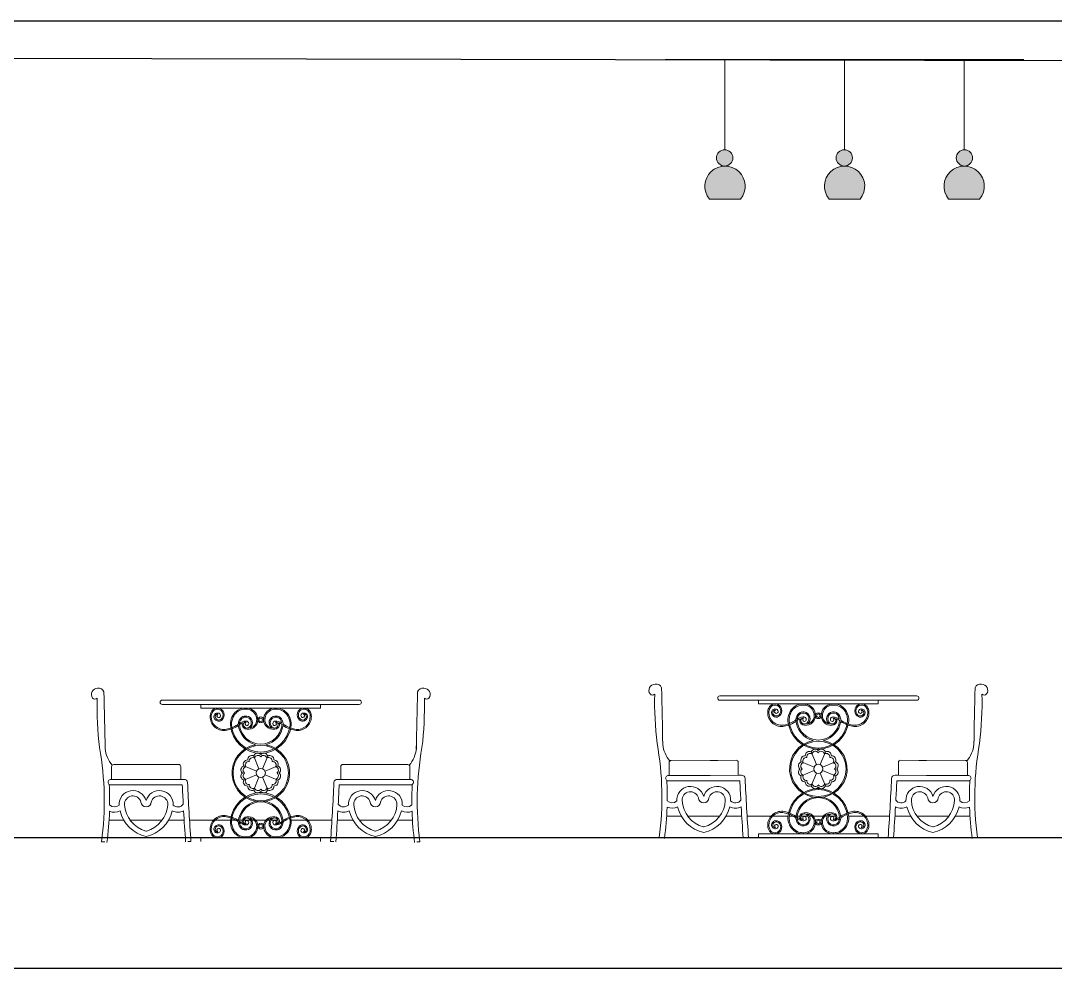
# Model space of a CAD drawing. Header units: millimetres. Extents: x -315744025 to 315695903, y -17416609 to 215511297.
# Drawn here: x 94524 to 99270, y 132949 to 137299 of the extents above; entities that cross this region are included whole.
import ezdxf

# ---------------------------------------------------------------- set-up
doc = ezdxf.new("R2010")
doc.units = ezdxf.units.MM
doc.layers.add('finiture', color=7, linetype='Continuous', lineweight=20)

msp = doc.modelspace()

# ---------------------------------------------------------------- hatches: boundary and pattern name
at = {"layer": 'finiture', "linetype": 'ByBlock'}
h = msp.add_hatch(color=41, dxfattribs=at)
h.dxf.hatch_style = 1
h.set_gradient(color1=(241, 214, 126), color2=(242, 217, 136), rotation=90, one_color=1, tint=0.74, name='INVCURVED')
h.paths.add_polyline_path([(97716, 136669.4, -1), (97791, 136669.4, -0.402801), (97755, 136632, -0.635581), (97826.1, 136480.3), (97683.9, 136480.3, -0.627689), (97752.9, 136631.9, -0.409373)])
at = {"layer": 'finiture'}
h = msp.add_hatch(color=8, dxfattribs=at)
h.dxf.hatch_style = 1
h.set_gradient(color1=(126, 114, 99), color2=(86, 77, 67), rotation=135, one_color=1, tint=0.3, name='HEMISPHERICAL')
h.paths.add_polyline_path([(97755, 136632, 0.402801), (97791, 136669.4, 1), (97716, 136669.4, 0.409373), (97752.9, 136631.9, -0.005642)])
at = {"layer": 'finiture', "linetype": 'ByBlock'}
h = msp.add_hatch(color=201, dxfattribs=at)
h.dxf.hatch_style = 1
h.set_gradient(color1=(214, 126, 241), color2=(217, 136, 242), rotation=90, one_color=1, tint=0.74, name='INVCURVED')
h.paths.add_polyline_path([(98264.6, 136669.4, -1), (98339.6, 136669.4, -0.402801), (98303.5, 136632, -0.635581), (98374.6, 136480.3), (98232.4, 136480.3, -0.627689), (98301.5, 136631.9, -0.409373)])
at = {"layer": 'finiture'}
h = msp.add_hatch(color=8, dxfattribs=at)
h.dxf.hatch_style = 1
h.set_gradient(color1=(126, 114, 99), color2=(86, 77, 67), rotation=135, one_color=1, tint=0.3, name='HEMISPHERICAL')
h.paths.add_polyline_path([(98303.5, 136632, 0.402801), (98339.6, 136669.4, 1), (98264.6, 136669.4, 0.409373), (98301.5, 136631.9, -0.005642)])
h = msp.add_hatch(color=8, dxfattribs=at)
h.dxf.hatch_style = 1
h.set_gradient(color1=(126, 114, 99), color2=(86, 77, 67), rotation=135, one_color=1, tint=0.3, name='HEMISPHERICAL')
h.paths.add_polyline_path([(98852.1, 136632, -0.005642), (98854.2, 136631.9, 0.409373), (98891, 136669.4, 1), (98816, 136669.4, 0.402801)])
at = {"layer": 'finiture', "linetype": 'ByBlock'}
h = msp.add_hatch(color=242, dxfattribs=at)
h.dxf.hatch_style = 1
h.set_gradient(color1=(219, 36, 66), color2=(236, 141, 157), rotation=90, one_color=1, tint=0.74, name='INVCURVED')
h.paths.add_polyline_path([(98923.2, 136480.3, 0.635581), (98852.1, 136632, -0.01392), (98850, 136631.9, 0.627689), (98781, 136480.3)])

# ---------------------------------------------------------------- linework, layer by layer
for p, q in [((84123.9, 137299.2), (186123.9, 137299.2)), ((84353.9, 137148.7), (103973.9, 137107.1)), ((84353.9, 133549.2), (103973.9, 133549.2)), ((84353.9, 133549.2), (103973.9, 133549.2)), ((78299.7, 132949.2), (193508.9, 132949.2))]:
    msp.add_line(p, q)
at = {"layer": 'finiture'}
for p, q in [((97480.7, 137120.3), (99126.3, 137120.3)), ((98029.3, 137120.3), (97480.7, 137120.3)), ((97755, 137120.3), (97755, 136706.9)), ((98303.5, 137120.3), (98303.5, 136706.9)), ((98852.1, 137120.3), (98852.1, 136706.9)), ((97683.9, 136480.3), (97826.1, 136480.3)), ((98232.4, 136480.3), (98374.6, 136480.3)), ((98923.2, 136480.3), (98781, 136480.3)), ((97908.5, 134162.9), (97908.5, 134179.7)), ((97908.5, 134179.7), (98457.8, 134179.7)), ((98457.8, 134162.9), (98457.8, 134179.7)), ((95350.7, 134144), (95350.7, 134160.8)), ((95350.7, 134160.8), (95899.9, 134160.8)), ((95350.7, 134144), (95899.9, 134144)), ((95899.9, 134144), (95899.9, 134160.8)), ((97908.5, 134162.9), (98457.8, 134162.9)), ((98150.8, 133942.7), (98175.1, 133884.2)), ((98215.5, 133942.7), (98191.2, 133884.2)), ((95593, 133923.8), (95617.2, 133865.3)), ((95657.6, 133923.8), (95633.4, 133865.3)), ((97498.9, 133834.5), (97498.9, 133893.6)), ((97508.7, 133903.4), (97806, 133904)), ((97686.9, 133903.7), (97721.7, 133903.9)), ((97815.9, 133835.1), (97815.9, 133894.2)), ((98105.2, 133897), (98163.7, 133872.7)), ((98261.2, 133897), (98202.7, 133872.7)), ((98550.4, 133835.1), (98550.5, 133894.2)), ((98857.6, 133903.4), (98560.3, 133904)), ((98679.4, 133903.7), (98644.6, 133903.9)), ((98867.4, 133834.5), (98867.5, 133893.6)), ((94941.1, 133815.6), (94941, 133874.7)), ((94950.8, 133884.5), (95248.1, 133885.1)), ((95129, 133884.8), (95163.9, 133885)), ((95258.1, 133816.2), (95258, 133875.3)), ((95547.3, 133878.1), (95605.8, 133853.8)), ((95703.3, 133878.1), (95644.8, 133853.8)), ((95992.5, 133816.2), (95992.6, 133875.3)), ((96299.8, 133884.5), (96002.4, 133885.1)), ((96121.6, 133884.8), (96086.7, 133885)), ((96309.5, 133815.6), (96309.6, 133874.7)), ((98105.2, 133832.4), (98163.7, 133856.6)), ((98175.1, 133845.2), (98150.8, 133786.7)), ((98215.5, 133786.7), (98191.2, 133845.2)), ((98261.2, 133832.4), (98202.7, 133856.6)), ((95129.1, 133815.9), (94936.3, 133815.6)), ((95129.1, 133815.9), (95262.8, 133816.2)), ((95262.8, 133816.2), (95273.1, 133816.6)), ((95547.3, 133813.5), (95605.8, 133837.7)), ((95617.2, 133826.3), (95593, 133767.8)), ((95657.6, 133767.8), (95633.4, 133826.3)), ((95703.3, 133813.5), (95644.8, 133837.7)), ((95987.8, 133816.2), (95977.5, 133816.6)), ((96121.5, 133815.9), (95987.8, 133816.2)), ((96121.5, 133815.9), (96314.3, 133815.6)), ((97687, 133810.2), (97488.1, 133809.9)), ((97687, 133834.8), (97494.2, 133834.5)), ((97687, 133834.8), (97820.7, 133835.1)), ((97687, 133810.2), (97823.2, 133810.5)), ((97820.7, 133835.1), (97831, 133835.5)), ((98545.6, 133835.1), (98535.3, 133835.5)), ((98679.3, 133810.2), (98543.1, 133810.5)), ((98679.3, 133834.8), (98545.6, 133835.1)), ((98679.3, 133834.8), (98872.1, 133834.5)), ((98679.3, 133810.2), (98878.2, 133809.9)), ((95129.2, 133791.3), (94930.2, 133791)), ((95129.2, 133791.3), (95265.4, 133791.6)), ((96121.4, 133791.3), (95985.2, 133791.6)), ((96121.4, 133791.3), (96320.4, 133791)), ((94929.4, 133629.2), (94996.6, 133629.2)), ((95025.9, 133629.2), (95173, 133629.2)), ((95202.4, 133629.2), (95274, 133629.2)), ((95298.7, 133629.2), (95408.9, 133629.2)), ((95416.1, 133629.2), (95486, 133629.2)), ((95491.3, 133629.2), (95523, 133629.2)), ((95528.3, 133629.2), (95540.8, 133629.2)), ((95546.4, 133629.2), (95577.9, 133629.2)), ((95583.9, 133629.2), (95595.1, 133629.2)), ((95602.2, 133629.2), (95648.4, 133629.2)), ((95648.4, 133629.2), (95602.2, 133629.2)), ((95666.7, 133629.2), (95655.5, 133629.2)), ((95704.2, 133629.2), (95672.6, 133629.2)), ((95834.5, 133629.2), (95764.5, 133629.2)), ((95951.9, 133629.2), (95841.7, 133629.2)), ((96048.2, 133629.2), (95976.6, 133629.2)), ((96224.7, 133629.2), (96077.6, 133629.2)), ((96321.2, 133629.2), (96254, 133629.2)), ((97487.3, 133648.1), (97554.5, 133648.1)), ((97583.8, 133648.1), (97730.9, 133648.1)), ((97760.2, 133648.1), (97831.9, 133648.1)), ((97856.5, 133648.1), (97966.8, 133648.1)), ((97974, 133648.1), (98043.9, 133648.1)), ((98049.2, 133648.1), (98080.9, 133648.1)), ((98086.2, 133648.1), (98098.6, 133648.1)), ((98104.2, 133648.1), (98135.8, 133648.1)), ((98141.8, 133648.1), (98153, 133648.1)), ((98160.1, 133648.1), (98206.2, 133648.1)), ((98206.2, 133648.1), (98160.1, 133648.1)), ((98224.5, 133648.1), (98213.3, 133648.1)), ((98262.1, 133648.1), (98230.5, 133648.1)), ((98392.3, 133648.1), (98322.4, 133648.1)), ((98509.8, 133648.1), (98399.5, 133648.1)), ((98606.1, 133648.1), (98534.4, 133648.1)), ((98782.5, 133648.1), (98635.4, 133648.1)), ((98879, 133648.1), (98811.8, 133648.1)), ((97908.5, 133566.4), (97908.5, 133549.6)), ((97908.5, 133566.4), (98457.8, 133566.4)), ((98457.8, 133566.4), (98457.8, 133549.6)), ((94894.9, 133530.1), (94909.6, 133530.1)), ((95305.2, 133530.8), (95290.4, 133530.8)), ((95350.7, 133547.5), (95350.7, 133530.7)), ((95350.7, 133547.5), (95899.9, 133547.5)), ((95899.9, 133547.5), (95899.9, 133530.7)), ((95945.4, 133530.8), (95960.2, 133530.8)), ((96355.7, 133530.1), (96341, 133530.1)), ((97452.7, 133549), (97467.5, 133549)), ((97863, 133549.7), (97848.3, 133549.7)), ((98503.3, 133549.7), (98518.1, 133549.7)), ((98913.6, 133549), (98898.8, 133549))]:
    msp.add_line(p, q, dxfattribs=at)
at = {"layer": 'finiture', "linetype": 'Continuous'}
for p, q in [((95173.5, 134180.5), (96077.1, 134180.5)), ((97731.3, 134199.4), (98635, 134199.4)), ((97908.5, 134179.7), (97731.3, 134179.7)), ((98457.8, 134179.7), (98635, 134179.7)), ((95350.7, 134160.8), (95173.5, 134160.8)), ((95899.9, 134160.8), (96077.1, 134160.8))]:
    msp.add_line(p, q, dxfattribs=at)
at = {"layer": 'finiture'}
for centre, radius in [((97753.5, 136669.4), 37.5), ((98302.1, 136669.4), 37.5), ((98853.5, 136669.4), 37.5), ((95625.3, 134089.7), 13.3), ((95625.3, 134089.7), 8.07), ((98183.2, 134108.6), 13.3), ((98183.2, 134108.6), 8.07), ((98183.2, 133864.7), 126.9), ((95625.3, 133845.8), 126.9), ((95625.3, 133845.8), 21.1), ((98183.2, 133864.7), 21.1), ((95625.3, 133601.8), 13.3), ((95625.3, 133601.8), 8.07), ((98183.2, 133620.7), 13.3), ((98183.2, 133620.7), 8.07)]:
    msp.add_circle(centre, radius, dxfattribs=at)
for centre, radius, start, end in [((97755, 136539.5), 92.5, 320.243, 219.757), ((98303.5, 136539.5), 92.5, 320.243, 219.757), ((98852.1, 136539.5), 92.5, 320.243, 219.757), ((94876.9, 134206.2), 28.6, 90, 215.6526), ((94882.5, 134211.1), 24.3, 16.9293, 103.3523), ((96368.1, 134211.1), 24.3, 76.6477, 163.0707), ((96373.7, 134206.2), 28.6, 324.3474, 90), ((97434.7, 134225.1), 28.6, 90, 215.6526), ((97440.3, 134230), 24.3, 16.9293, 103.3523), ((78681.8, 133678.5), 18790.1, 0.90211, 1.705), ((117684.5, 133678.5), 18790.1, 178.295, 179.09789), ((98926, 134230), 24.3, 76.6477, 163.0707), ((98931.6, 134225.1), 28.6, 324.3474, 90), ((94864.3, 134198.4), 13.8, 219.7869, 317.8232), ((96500.2, 134155.2), 1626, 178.805, 186.7973), ((76123.9, 133659.6), 18790.1, 0.90211, 1.705), ((115126.7, 133659.6), 18790.1, 178.295, 179.09789), ((94750.4, 134155.2), 1626, 353.2027, 1.195), ((96386.3, 134198.4), 13.8, 222.1768, 320.2131), ((97422.1, 134217.3), 13.8, 219.7869, 317.8232), ((99058.1, 134174.1), 1626, 178.805, 186.7973), ((97308.2, 134174.1), 1626, 353.2027, 1.195), ((98944.2, 134217.3), 13.8, 222.1768, 320.2131), ((95426.5, 134112.8), 31.4, 101.1513, 157.4043), ((95426.5, 134112.8), 26.1, 103.4223, 157.4043), ((95426.8, 134104.2), 39.8, 83.1603, 100.57), ((95426.8, 134104.2), 34.6, 83.1603, 100.57), ((95426.5, 134112.8), 31.4, 310.066, 81.9368), ((95426.5, 134112.8), 26.1, 310.066, 80.308), ((95555.8, 134076.2), 68, 101.1513, 157.4043), ((95555.7, 134076.2), 62.7, 101.706, 157.4231), ((95556.1, 134067.6), 76.5, 83.1603, 100.57), ((95556.1, 134067.6), 71.2, 83.1603, 100.57), ((95558.3, 134090.6), 48.1, 9.4446, 82.5044), ((95558.3, 134090.6), 53.4, 9.4446, 82.5044), ((95692.3, 134090.6), 53.4, 97.4956, 170.5554), ((95692.3, 134090.6), 48.1, 97.4956, 170.5554), ((95694.5, 134067.6), 76.5, 79.43, 96.8397), ((95694.5, 134067.6), 71.2, 79.43, 96.8397), ((95694.9, 134076.2), 62.7, 22.5769, 78.294), ((95694.8, 134076.2), 68, 22.5957, 78.8487), ((95824, 134112.8), 31.4, 98.0632, 229.934), ((95824, 134112.8), 26.1, 99.692, 229.934), ((95823.8, 134104.2), 39.8, 79.43, 96.8397), ((95823.8, 134104.2), 34.6, 79.43, 96.8397), ((95824, 134112.8), 31.4, 22.5957, 78.8487), ((95824, 134112.8), 26.1, 22.5957, 76.5777), ((97994.8, 134124.1), 43.9, 153.5386, 180), ((97984.4, 134131.7), 31.4, 101.1513, 157.4043), ((97994.8, 134124.1), 38.7, 153.5386, 180.2302), ((97984.4, 134131.7), 26.1, 103.4223, 157.4043), ((97984.4, 134123.7), 16, 79.5327, 188.2806), ((97984.4, 134123.7), 10.8, 79.5327, 188.2806), ((97984.7, 134123.1), 39.8, 83.1603, 100.57), ((97984.7, 134123.1), 34.6, 83.1603, 100.57), ((97990.1, 134127.3), 7.89, 117.9053, 266.3196), ((97987.2, 134127.8), 11.6, 7.4355, 89.6017), ((97984.4, 134131.7), 31.4, 310.066, 81.9368), ((97984.4, 134131.7), 26.1, 310.066, 80.308), ((97990.1, 134128.1), 8.74, 266.3196, 7.4355), ((98113.7, 134095), 68, 101.1513, 157.4043), ((98113.6, 134095.1), 62.7, 101.706, 157.4231), ((98113.9, 134086.5), 76.5, 83.1603, 100.57), ((98113.9, 134086.5), 71.2, 83.1603, 100.57), ((98116.1, 134109.5), 48.1, 9.4446, 82.5044), ((98116.1, 134109.5), 53.4, 9.4446, 82.5044), ((98250.2, 134109.5), 53.4, 97.4956, 170.5554), ((98250.2, 134109.5), 48.1, 97.4956, 170.5554), ((98252.4, 134086.5), 76.5, 79.43, 96.8397), ((98252.4, 134086.5), 71.2, 79.43, 96.8397), ((98252.7, 134095.1), 62.7, 22.5769, 78.294), ((98252.7, 134095), 68, 22.5957, 78.8487), ((98381.9, 134131.7), 31.4, 98.0632, 229.934), ((98381.9, 134131.7), 26.1, 99.692, 229.934), ((98379.1, 134127.8), 11.6, 90.3983, 172.5645), ((98376.2, 134128.1), 8.74, 172.5645, 273.6804), ((98376.3, 134127.3), 7.89, 273.6804, 62.0947), ((98381.6, 134123.1), 39.8, 79.43, 96.8397), ((98381.6, 134123.1), 34.6, 79.43, 96.8397), ((98381.9, 134123.7), 16, 351.7194, 100.4673), ((98381.9, 134123.7), 10.8, 351.7194, 100.4673), ((98381.9, 134131.7), 31.4, 22.5957, 78.8487), ((98381.9, 134131.7), 26.1, 22.5957, 76.5777), ((98371.5, 134124.1), 38.7, 359.7698, 26.4614), ((98371.5, 134124.1), 43.9, 0, 26.4614), ((95436.9, 134105.3), 43.9, 153.5386, 180), ((95457.3, 134104.7), 64.3, 179.4721, 274.7367), ((95436.9, 134105.3), 38.7, 153.5386, 180.2302), ((95457.3, 134104.7), 59.1, 179.4721, 274.7367), ((95426.5, 134104.8), 16, 79.5327, 188.2806), ((95432.5, 134105.7), 22.1, 188.2806, 310.066), ((95426.5, 134104.8), 10.8, 79.5327, 188.2806), ((95432.5, 134105.7), 16.8, 188.2806, 310.066), ((95432.2, 134108.4), 7.89, 117.9053, 266.3196), ((95429.4, 134108.9), 11.6, 7.4355, 89.6017), ((95432.2, 134109.2), 8.74, 266.3196, 7.4355), ((95564.9, 134069.1), 79.2, 153.426, 183.2603), ((95565, 134069.1), 74.1, 153.4239, 183.076), ((95566.2, 134068.6), 43.9, 153.5386, 180), ((95555.8, 134076.2), 31.4, 101.1513, 157.4043), ((95566.2, 134068.6), 38.7, 153.5386, 180.2302), ((95561.9, 134020.7), 63.7, 95.4968, 122.21), ((95555.8, 134076.2), 26.1, 103.4223, 157.4043), ((95556.1, 134067.6), 39.8, 83.1603, 100.57), ((95556.1, 134067.6), 34.6, 83.1603, 100.57), ((95555.8, 134068.2), 16, 79.5327, 90), ((95558.6, 134072.2), 11.6, 7.4355, 89.6017), ((95555.8, 134076.2), 31.4, 310.066, 81.9368), ((95555.8, 134076.2), 26.1, 310.066, 80.308), ((95568.6, 134089.7), 43.4, 260.3752, 13.2734), ((95568.6, 134089.7), 38.1, 281.4592, 13.2734), ((95682, 134089.7), 43.4, 166.7266, 279.6248), ((95682, 134089.7), 38.1, 166.7266, 258.5408), ((95694.8, 134076.2), 31.4, 98.0632, 229.934), ((95694.8, 134076.2), 26.1, 99.692, 229.934), ((95692, 134072.2), 11.6, 90.3983, 172.5645), ((95694.5, 134067.6), 39.8, 79.43, 96.8397), ((95694.5, 134067.6), 34.6, 79.43, 96.8397), ((95694.8, 134068.2), 16, 75.3347, 100.4673), ((95688.7, 134020.7), 63.7, 59.6119, 80.8315), ((95694.8, 134076.2), 31.4, 22.5957, 78.8487), ((95694.8, 134076.2), 26.1, 358.9733, 76.5777), ((95684.4, 134068.6), 43.9, 1.5633, 26.4614), ((95685.6, 134069.1), 74.1, 356.924, 26.5761), ((95685.7, 134069.1), 79.2, 356.7397, 26.574), ((95793.3, 134104.7), 64.3, 265.2633, 0.5279), ((95793.3, 134104.7), 59.1, 265.2633, 0.5279), ((95818, 134105.7), 22.1, 229.934, 351.7194), ((95818, 134105.7), 16.8, 229.934, 351.7194), ((95818.3, 134109.2), 8.74, 172.5645, 273.6804), ((95821.2, 134108.9), 11.6, 90.3983, 172.5645), ((95818.4, 134108.4), 7.89, 273.6804, 62.0947), ((95824, 134104.8), 16, 351.7194, 100.4673), ((95824, 134104.8), 10.8, 351.7194, 100.4673), ((95813.7, 134105.3), 38.7, 359.7698, 26.4614), ((95813.7, 134105.3), 43.9, 0, 26.4614), ((98015.1, 134123.6), 64.3, 179.4721, 274.7367), ((98015.1, 134123.6), 59.1, 179.4721, 274.7367), ((97990.4, 134124.6), 22.1, 188.2806, 310.066), ((97990.4, 134124.6), 16.8, 188.2806, 310.066), ((98122.8, 134088), 79.2, 153.426, 183.2603), ((98185.6, 134097.4), 142.6, 185.5938, 269.0149), ((98122.8, 134088), 74.1, 153.4239, 183.076), ((98185.6, 134097.4), 137.4, 185.5938, 268.6744), ((97999.2, 134203.9), 140.8, 291.3473, 303.03), ((97997, 134212.2), 154.5, 290.6568, 301.6405), ((98075.2, 134087), 1.31, 303.03, 313.2387), ((98119.7, 134039.6), 63.7, 128.4485, 133.2387), ((98077.3, 134081.8), 1.31, 301.6405, 315.1883), ((98077.3, 134081.8), 1.31, 301.6405, 315.1883), ((98119.7, 134039.6), 58.5, 132.0512, 135.1883), ((98124, 134087.5), 43.9, 153.5386, 180), ((98185.6, 134097.4), 106, 185.5938, 255.7575), ((98113.7, 134095), 31.4, 101.1513, 157.4043), ((98124, 134087.5), 38.7, 153.5386, 180.2302), ((98185.6, 134097.4), 100.8, 185.5938, 268.6056), ((98119.7, 134039.6), 58.5, 110.2759, 125.9923), ((98119.7, 134039.6), 63.7, 95.4968, 122.21), ((98113.7, 134095), 26.1, 103.4223, 157.4043), ((98113.6, 134087), 16, 152.3224, 188.2806), ((98119.6, 134087.9), 22.1, 188.2806, 268.4863), ((98113.6, 134087), 10.8, 79.5327, 188.2806), ((98119.6, 134087.9), 16.8, 188.2806, 310.066), ((98113.9, 134086.5), 39.8, 83.1603, 100.57), ((98113.9, 134086.5), 34.6, 83.1603, 100.57), ((98119.7, 134039.6), 58.5, 95.4968, 98.9032), ((98119.3, 134090.7), 7.89, 117.9053, 266.3196), ((98113.6, 134087), 16, 79.5327, 90), ((98116.5, 134091.1), 11.6, 7.4355, 89.6017), ((98113.7, 134095), 31.4, 310.066, 81.9368), ((98113.7, 134095), 26.1, 310.066, 80.308), ((98119.3, 134091.5), 8.74, 266.3196, 7.4355), ((98126.5, 134108.6), 43.4, 260.3752, 13.2734), ((98126.5, 134108.6), 38.1, 281.4592, 13.2734), ((98180.7, 134097.4), 100.8, 271.3944, 354.053), ((98180.7, 134097.4), 142.6, 270.9851, 354.4062), ((98180.7, 134097.4), 137.4, 271.3256, 354.4062), ((98239.8, 134108.6), 43.4, 166.7266, 279.6248), ((98239.8, 134108.6), 38.1, 166.7266, 258.5408), ((98180.7, 134097.4), 106, 284.2425, 351.8348), ((98252.7, 134095), 31.4, 98.0632, 229.934), ((98252.7, 134095), 26.1, 99.692, 229.934), ((98246.7, 134087.9), 16.8, 229.934, 351.7194), ((98247, 134091.5), 8.74, 172.5645, 273.6804), ((98249.8, 134091.1), 11.6, 90.3983, 172.5645), ((98246.7, 134087.9), 22.1, 271.5137, 351.7194), ((98247, 134090.7), 7.89, 273.6804, 62.0947), ((98252.4, 134086.5), 39.8, 79.43, 96.8397), ((98252.4, 134086.5), 34.6, 79.43, 96.8397), ((98252.7, 134087), 16, 75.3347, 100.4673), ((98252.7, 134087), 10.8, 351.7194, 100.4673), ((98246.6, 134039.6), 63.7, 59.6119, 80.8315), ((98252.7, 134095), 31.4, 22.5957, 78.8487), ((98252.7, 134095), 26.1, 358.9733, 76.5777), ((98252.7, 134087), 16, 351.7194, 27.6776), ((98246.6, 134039.6), 58.5, 54.0077, 69.7241), ((98242.3, 134087.5), 43.9, 1.5633, 26.4614), ((98369.3, 134212.2), 154.5, 237.1933, 249.3432), ((98367.1, 134203.9), 140.8, 234.9159, 248.6527), ((98243.5, 134088), 74.1, 356.924, 26.5761), ((98243.6, 134088), 79.2, 356.7397, 26.574), ((98351.2, 134123.6), 64.3, 265.2633, 0.5279), ((98351.2, 134123.6), 59.1, 265.2633, 0.5279), ((98375.9, 134124.6), 22.1, 229.934, 351.7194), ((98375.9, 134124.6), 16.8, 229.934, 351.7194), ((95441.3, 134185), 140.8, 278.5144, 289.1866), ((95439.1, 134193.3), 154.5, 278.742, 288.7016), ((95627.7, 134078.5), 142.6, 185.5938, 269.0149), ((95627.7, 134078.5), 137.4, 185.5938, 268.6744), ((95441.3, 134185), 140.8, 291.3473, 303.03), ((95439.1, 134193.3), 154.5, 290.6568, 301.6405), ((95517.4, 134068.1), 1.31, 303.03, 313.2387), ((95561.9, 134020.7), 63.7, 128.4485, 133.2387), ((95519.5, 134062.9), 1.31, 301.6405, 315.1883), ((95519.5, 134062.9), 1.31, 301.6405, 315.1883), ((95561.9, 134020.7), 58.5, 132.0512, 135.1883), ((95627.7, 134078.5), 106, 185.5938, 255.7575), ((95561.9, 134020.7), 58.5, 110.2759, 125.9923), ((95627.7, 134078.5), 100.8, 185.5938, 268.6056), ((95555.8, 134068.2), 16, 152.3224, 188.2806), ((95561.8, 134069), 22.1, 188.2806, 268.4863), ((95555.8, 134068.2), 10.8, 79.5327, 188.2806), ((95561.8, 134069), 16.8, 188.2806, 310.066), ((95561.9, 134020.7), 58.5, 95.4968, 98.9032), ((95561.4, 134071.8), 7.89, 117.9053, 266.3196), ((95561.5, 134072.6), 8.74, 266.3196, 7.4355), ((95561.2, 134045.7), 1.31, 80.3752, 88.4863), ((95622.8, 134078.5), 100.8, 271.3944, 354.053), ((95622.8, 134078.5), 142.6, 270.9851, 354.4062), ((95622.8, 134078.5), 137.4, 271.3256, 354.4062), ((95622.8, 134078.5), 106, 284.2425, 351.8348), ((95688.8, 134069), 16.8, 229.934, 351.7194), ((95689.1, 134072.6), 8.74, 172.5645, 273.6804), ((95689.4, 134045.7), 1.31, 91.5137, 99.6248), ((95688.8, 134069), 22.1, 271.5137, 351.7194), ((95689.2, 134071.8), 7.89, 273.6804, 62.0947), ((95694.8, 134068.2), 10.8, 351.7194, 100.4673), ((95694.8, 134068.2), 16, 351.7194, 27.6776), ((95688.7, 134020.7), 58.5, 54.0077, 69.7241), ((95811.5, 134193.3), 154.5, 237.1933, 249.3432), ((95809.3, 134185), 140.8, 234.9159, 248.6527), ((95811.5, 134193.3), 154.5, 251.2984, 261.258), ((95809.3, 134185), 140.8, 250.8134, 261.4856), ((97999.2, 134203.9), 140.8, 278.5144, 289.1866), ((97997, 134212.2), 154.5, 278.742, 288.7016), ((98119, 134064.6), 1.31, 80.3752, 88.4863), ((98247.3, 134064.6), 1.31, 91.5137, 99.6248), ((98369.3, 134212.2), 154.5, 251.2984, 261.258), ((98367.1, 134203.9), 140.8, 250.8134, 261.4856), ((63369.5, 133553.4), 31544.5, 0.73412, 0.81012), ((127881.1, 133553.4), 31544.5, 179.18988, 179.26588), ((65927.3, 133572.3), 31544.5, 0.73412, 0.81012), ((98183.2, 133864.7), 132.1, 100.3018, 79.6982), ((130439, 133572.3), 31544.5, 179.18988, 179.26588), ((93523.5, 133717.2), 1384.1, 352.2306, 10.2177), ((95057.6, 133974.9), 147.2, 186.7849, 219.3659), ((95625.3, 133845.8), 132.1, 100.3018, 79.6982), ((96193, 133974.9), 147.2, 320.6341, 353.2151), ((97727.1, 133717.2), 1384.1, 169.7823, 187.7694), ((96081.4, 133736.1), 1384.1, 352.2306, 10.2177), ((97615.4, 133993.8), 147.2, 186.7849, 219.3659), ((98142.4, 133925.7), 19, 63.4944, 184.0056), ((98168.8, 133936.6), 19, 40.9944, 161.5056), ((98170, 133929.5), 16, 34.5308, 164.8546), ((98197.5, 133936.6), 19, 18.4944, 139.0056), ((98195.8, 133929.6), 16, 12.0308, 142.3546), ((98223.9, 133925.7), 19, 355.9944, 116.5056), ((98750.9, 133993.8), 147.2, 320.6341, 353.2151), ((100284.9, 133736.1), 1384.1, 169.7823, 187.7694), ((95564.3, 133886.5), 19, 85.9944, 206.5056), ((95570.2, 133882.3), 16, 79.5308, 209.8546), ((95584.5, 133906.8), 19, 63.4944, 184.0056), ((95588.3, 133900.6), 16, 57.0308, 187.3546), ((95611, 133917.7), 19, 40.9944, 161.5056), ((95612.1, 133910.6), 16, 34.5308, 164.8546), ((95639.6, 133917.7), 19, 18.4944, 139.0056), ((95637.9, 133910.7), 16, 12.0308, 142.3546), ((95661.8, 133900.9), 16, 349.5308, 119.8546), ((95666.1, 133906.8), 19, 355.9944, 116.5056), ((95680.1, 133882.7), 16, 327.0308, 97.3546), ((95686.3, 133886.5), 19, 333.4944, 94.0056), ((97508.7, 133893.6), 9.84, 90.0861, 180.0861), ((97806, 133894.1), 9.84, 0.0861, 90.0861), ((100379.2, 133980.6), 2567.4, 181.7754, 181.7774), ((98111.2, 133879), 19, 108.4944, 229.0056), ((98111.2, 133879), 19, 108.4944, 229.0056), ((98118.2, 133877.3), 16, 102.0308, 232.3546), ((98122.1, 133905.4), 19, 85.9944, 206.5056), ((98128, 133901.2), 16, 79.5308, 209.8546), ((98146.2, 133919.5), 16, 57.0308, 187.3546), ((98219.7, 133919.8), 16, 349.5308, 119.8546), ((98238, 133901.6), 16, 327.0308, 97.3546), ((98244.2, 133905.4), 19, 333.4944, 94.0056), ((98248, 133877.8), 16, 304.5308, 74.8546), ((98255.1, 133879), 19, 310.9944, 71.5056), ((98560.3, 133894.1), 9.84, 89.9139, 179.9139), ((95987.1, 133980.6), 2567.4, 358.2226, 358.2246), ((98857.6, 133893.6), 9.84, 359.9139, 89.9139), ((94950.8, 133874.7), 9.84, 90.0861, 180.0861), ((95248.2, 133875.2), 9.84, 0.0861, 90.0861), ((97821.3, 133961.8), 2567.4, 181.7754, 181.7774), ((95553.3, 133860.1), 19, 108.4944, 229.0056), ((95553.3, 133860.1), 19, 108.4944, 229.0056), ((95553.3, 133831.4), 19, 130.9944, 251.5056), ((95553.3, 133831.4), 19, 130.9944, 251.5056), ((95560.4, 133858.4), 16, 102.0308, 232.3546), ((95560.5, 133832.6), 16, 124.5308, 254.8546), ((95690.2, 133833.1), 16, 282.0308, 52.3546), ((95690.1, 133858.9), 16, 304.5308, 74.8546), ((95697.3, 133860.1), 19, 310.9944, 71.5056), ((95697.3, 133831.4), 19, 288.4944, 49.0056), ((96002.4, 133875.2), 9.84, 89.9139, 179.9139), ((93429.3, 133961.8), 2567.4, 358.2226, 358.2246), ((96299.8, 133874.7), 9.84, 359.9139, 89.9139), ((98111.2, 133850.3), 19, 130.9944, 251.5056), ((98111.2, 133850.3), 19, 130.9944, 251.5056), ((98118.3, 133851.5), 16, 124.5308, 254.8546), ((98248.1, 133852), 16, 282.0308, 52.3546), ((98255.1, 133850.3), 19, 288.4944, 49.0056), ((94937.1, 133803.3), 12.3, 86.6469, 273.5253), ((95273.8, 133800.9), 15.7, 2.5572, 92.4706), ((105685.5, 134265.9), 10406.3, 182.5572, 184.0508), ((95564.3, 133805), 19, 153.4944, 274.0056), ((95570.4, 133808.8), 16, 147.0308, 277.3546), ((95680.4, 133809.2), 16, 259.5308, 29.8546), ((95686.3, 133805), 19, 265.9944, 26.5056), ((85565.1, 134265.9), 10406.3, 355.9492, 357.4428), ((95976.8, 133800.9), 15.7, 87.5294, 177.4428), ((96313.5, 133803.3), 12.3, 266.4747, 93.3531), ((97495, 133822.2), 12.3, 86.6469, 273.5253), ((96081.4, 133736.1), 1408.7, 359.2595, 3.0033), ((108243.3, 134284.8), 10430.9, 182.60622, 183.09731), ((97831.7, 133819.8), 15.7, 2.5572, 92.4706), ((108243.3, 134284.8), 10406.3, 182.5572, 184.0508), ((98122.1, 133823.9), 19, 153.4944, 274.0056), ((98128.3, 133827.7), 16, 147.0308, 277.3546), ((98142.4, 133803.6), 19, 175.9944, 296.5056), ((98146.6, 133809.5), 16, 169.5308, 299.8546), ((98170.5, 133799.7), 16, 192.0308, 322.3546), ((98196.3, 133799.8), 16, 214.5308, 344.8546), ((98220.1, 133809.8), 16, 237.0308, 7.3546), ((98223.9, 133803.6), 19, 243.4944, 4.0056), ((98238.3, 133828.1), 16, 259.5308, 29.8546), ((98244.2, 133823.9), 19, 265.9944, 26.5056), ((88123, 134284.8), 10406.3, 355.9492, 357.4428), ((98534.6, 133819.8), 15.7, 87.5294, 177.4428), ((88123, 134284.8), 10430.9, 356.90269, 357.39378), ((98871.4, 133822.2), 12.3, 266.4747, 93.3531), ((100284.9, 133736.1), 1408.7, 176.9967, 180.7405), ((93523.5, 133717.2), 1408.7, 359.2595, 3.0033), ((95038.7, 133702.4), 63, 15.1339, 183.4392), ((95160.3, 133702.4), 63, 356.5608, 164.8661), ((105685.5, 134265.9), 10430.9, 182.60622, 183.09731), ((95627.7, 133613), 142.6, 91.3256, 174.4062), ((95627.7, 133613), 137.4, 91.3256, 174.4062), ((95584.5, 133784.7), 19, 175.9944, 296.5056), ((95588.8, 133790.6), 16, 169.5308, 299.8546), ((95611, 133773.8), 19, 198.4944, 319.0056), ((95612.6, 133780.8), 16, 192.0308, 322.3546), ((95638.5, 133780.9), 16, 214.5308, 344.8546), ((95639.6, 133773.8), 19, 220.9944, 341.5056), ((95622.8, 133613), 137.4, 5.5938, 88.6744), ((95622.8, 133613), 142.6, 5.5938, 88.6744), ((95662.3, 133790.9), 16, 237.0308, 7.3546), ((95666.1, 133784.7), 19, 243.4944, 4.0056), ((85565.1, 134265.9), 10430.9, 356.90269, 357.39378), ((96090.3, 133702.4), 63, 15.1339, 183.4392), ((96211.9, 133702.4), 63, 356.5608, 164.8661), ((97727.1, 133717.2), 1408.7, 176.9967, 180.7405), ((97596.5, 133721.3), 63, 15.1339, 183.4392), ((97596.5, 133721.3), 38.4, 15.1339, 183.4392), ((97718.1, 133721.3), 63, 356.5608, 164.8661), ((97718.1, 133721.3), 38.4, 356.5608, 164.8661), ((98185.6, 133631.9), 142.6, 91.3256, 174.4062), ((98185.6, 133631.9), 137.4, 91.3256, 174.4062), ((98168.8, 133792.7), 19, 198.4944, 319.0056), ((98197.5, 133792.7), 19, 220.9944, 341.5056), ((98180.7, 133631.9), 137.4, 5.5938, 88.6744), ((98180.7, 133631.9), 142.6, 5.5938, 88.6744), ((98648.2, 133721.3), 63, 15.1339, 183.4392), ((98648.2, 133721.3), 38.4, 15.1339, 183.4392), ((98769.8, 133721.3), 63, 356.5608, 164.8661), ((98769.8, 133721.3), 38.4, 356.5608, 164.8661), ((95038.7, 133702.4), 38.4, 15.1339, 183.4392), ((95099.5, 133713.5), 23.8, 182.4507, 357.5493), ((95160.3, 133702.4), 38.4, 356.5608, 164.8661), ((95244.9, 133721.2), 31.3, 226.0477, 322.9142), ((95627.7, 133613), 106, 104.2425, 174.4062), ((95627.7, 133613), 100.8, 91.3944, 174.4062), ((95622.8, 133613), 100.8, 5.5938, 88.6056), ((95622.8, 133613), 106, 5.5938, 75.7575), ((96005.7, 133721.2), 31.3, 217.0858, 313.9523), ((96090.3, 133702.4), 38.4, 15.1339, 183.4392), ((96151.1, 133713.5), 23.8, 182.4507, 357.5493), ((96211.9, 133702.4), 38.4, 356.5608, 164.8661), ((97512, 133740.1), 31.3, 225.1543, 313.9523), ((97691.6, 133727), 133.6, 183.4392, 254.5764), ((97657.3, 133732.4), 23.8, 182.4507, 357.5493), ((97623.1, 133727), 133.6, 285.4236, 356.5608), ((97802.7, 133740.1), 31.3, 226.0477, 322.9142), ((98185.6, 133631.9), 106, 104.2425, 174.4062), ((98185.6, 133631.9), 100.8, 91.3944, 174.4062), ((98180.7, 133631.9), 100.8, 5.5938, 88.6056), ((98180.7, 133631.9), 106, 5.5938, 75.7575), ((98563.6, 133740.1), 31.3, 217.0858, 313.9523), ((98743.2, 133727), 133.6, 183.4392, 254.5764), ((98709, 133732.4), 23.8, 182.4507, 357.5493), ((98674.8, 133727), 133.6, 285.4236, 356.5608), ((98854.3, 133740.1), 31.3, 226.0477, 314.8457), ((93523.5, 133717.2), 1408.7, 352.2306, 358.0845), ((94954.1, 133721.2), 55.9, 246.0088, 297.3914), ((94954.1, 133721.2), 31.3, 225.1543, 313.9523), ((95133.7, 133708.1), 158.2, 193.3754, 257.5082), ((95133.7, 133708.1), 133.6, 183.4392, 254.5764), ((95065.3, 133708.1), 158.2, 282.4918, 346.6246), ((95065.3, 133708.1), 133.6, 285.4236, 356.5608), ((95244.9, 133721.2), 55.9, 242.6086, 298.4569), ((105685.5, 134265.9), 10430.9, 183.26383, 184.0508), ((85565.1, 134265.9), 10430.9, 355.9492, 356.73617), ((96005.7, 133721.2), 55.9, 241.5431, 297.3914), ((96185.3, 133708.1), 158.2, 193.3754, 257.5082), ((96185.3, 133708.1), 133.6, 183.4392, 254.5764), ((96116.9, 133708.1), 158.2, 282.4918, 346.6246), ((96116.9, 133708.1), 133.6, 285.4236, 356.5608), ((96296.5, 133721.2), 55.9, 242.6086, 293.9912), ((96296.5, 133721.2), 31.3, 226.0477, 314.8457), ((97727.1, 133717.2), 1408.7, 181.9155, 187.7694), ((96081.4, 133736.1), 1408.7, 352.2306, 358.0845), ((97512, 133740.1), 55.9, 246.0088, 297.3914), ((97691.6, 133727), 158.2, 193.3754, 257.5082), ((97623.1, 133727), 158.2, 282.4918, 346.6246), ((97802.7, 133740.1), 55.9, 242.6086, 298.4569), ((108243.3, 134284.8), 10430.9, 183.26383, 184.0508), ((98015.1, 133605.8), 64.3, 85.2633, 180.5279), ((98015.1, 133605.8), 59.1, 85.2633, 180.5279), ((97999.2, 133525.4), 140.8, 70.8134, 81.4856), ((97997, 133517.1), 154.5, 71.2984, 81.258), ((97999.2, 133525.4), 140.8, 56.97, 68.6527), ((97997, 133517.1), 154.5, 58.3595, 69.3432), ((98119.6, 133641.4), 22.1, 91.5137, 171.7194), ((98119.6, 133641.4), 16.8, 49.934, 171.7194), ((98113.7, 133634.3), 31.4, 278.0632, 49.934), ((98113.7, 133634.3), 26.1, 279.692, 49.934), ((98119, 133664.7), 1.31, 271.5137, 279.6248), ((98126.5, 133620.7), 43.4, 346.7266, 99.6248), ((98126.5, 133620.7), 38.1, 346.7266, 78.5408), ((98239.8, 133620.7), 43.4, 80.3752, 193.2734), ((98239.8, 133620.7), 38.1, 101.4592, 193.2734), ((98252.7, 133634.3), 31.4, 130.066, 261.9368), ((98252.7, 133634.3), 26.1, 130.066, 260.308), ((98246.7, 133641.4), 16.8, 8.2806, 130.066), ((98247.3, 133664.7), 1.31, 260.3752, 268.4863), ((98246.7, 133641.4), 22.1, 8.2806, 88.4863), ((98369.3, 133517.1), 154.5, 110.6568, 121.6405), ((98367.1, 133525.4), 140.8, 111.3473, 123.03), ((98369.3, 133517.1), 154.5, 98.742, 108.7016), ((98367.1, 133525.4), 140.8, 98.5144, 109.1866), ((98351.2, 133605.8), 64.3, 359.4721, 94.7367), ((98351.2, 133605.8), 59.1, 359.4721, 94.7367), ((88123, 134284.8), 10430.9, 355.9492, 356.73617), ((98563.6, 133740.1), 55.9, 241.5431, 297.3914), ((98743.2, 133727), 158.2, 193.3754, 257.5082), ((98674.8, 133727), 158.2, 282.4918, 346.6246), ((98854.3, 133740.1), 55.9, 242.6086, 293.9912), ((100284.9, 133736.1), 1408.7, 181.9155, 187.7694), ((95457.3, 133586.9), 64.3, 85.2633, 180.5279), ((95457.3, 133586.9), 59.1, 85.2633, 180.5279), ((95432.5, 133585.9), 22.1, 49.934, 171.7194), ((95441.3, 133506.5), 140.8, 70.8134, 81.4856), ((95439.1, 133498.2), 154.5, 71.2984, 81.258), ((95564.9, 133622.4), 79.2, 176.7397, 206.574), ((95565, 133622.5), 74.1, 176.924, 206.5761), ((95441.3, 133506.5), 140.8, 56.97, 68.6527), ((95439.1, 133498.2), 154.5, 58.3595, 69.3432), ((95517.4, 133623.4), 1.31, 46.7613, 56.97), ((95561.9, 133670.8), 63.7, 226.7613, 231.5515), ((95519.5, 133628.7), 1.31, 44.8117, 58.3595), ((95519.5, 133628.7), 1.31, 44.8117, 58.3595), ((95561.9, 133670.8), 58.5, 224.8117, 227.9488), ((95566.2, 133622.9), 43.9, 180, 206.4614), ((95561.9, 133670.8), 58.5, 234.0077, 249.7241), ((95566.2, 133622.9), 38.7, 179.7698, 206.4614), ((95561.9, 133670.8), 63.7, 237.79, 264.5032), ((95555.8, 133623.4), 16, 171.7194, 280.4673), ((95561.8, 133622.5), 22.1, 91.5137, 171.7194), ((95555.8, 133623.4), 10.8, 171.7194, 280.4673), ((95561.8, 133622.5), 16.8, 49.934, 171.7194), ((95561.4, 133619.8), 7.89, 93.6804, 242.0947), ((95558.6, 133619.3), 11.6, 270.3983, 352.5645), ((95555.8, 133615.4), 31.4, 278.0632, 49.934), ((95555.8, 133615.4), 26.1, 279.692, 49.934), ((95561.5, 133618.9), 8.74, 352.5645, 93.6804), ((95561.2, 133645.9), 1.31, 271.5137, 279.6248), ((95568.6, 133601.8), 43.4, 346.7266, 99.6248), ((95568.6, 133601.8), 38.1, 346.7266, 78.5408), ((95682, 133601.8), 43.4, 80.3752, 193.2734), ((95682, 133601.8), 38.1, 101.4592, 193.2734), ((95694.8, 133615.4), 31.4, 130.066, 261.9368), ((95694.8, 133615.4), 26.1, 130.066, 260.308), ((95688.8, 133622.5), 16.8, 8.2806, 130.066), ((95689.1, 133618.9), 8.74, 86.3196, 187.4355), ((95692, 133619.3), 11.6, 187.4355, 269.6017), ((95689.4, 133645.9), 1.31, 260.3752, 268.4863), ((95688.8, 133622.5), 22.1, 8.2806, 88.4863), ((95689.2, 133619.8), 7.89, 297.9053, 86.3196), ((95694.8, 133623.4), 16, 259.5327, 8.2806), ((95694.8, 133623.4), 10.8, 259.5327, 8.2806), ((95688.7, 133670.8), 63.7, 279.1685, 302.21), ((95688.7, 133670.8), 58.5, 290.2759, 305.9923), ((95684.4, 133622.9), 38.7, 333.5386, 0.2302), ((95684.4, 133622.9), 43.9, 333.5386, 0), ((95688.7, 133670.8), 58.5, 312.0512, 315.1883), ((95688.7, 133670.8), 63.7, 308.4485, 313.2387), ((95731.1, 133628.7), 1.31, 121.6405, 135.1883), ((95731.1, 133628.7), 1.31, 121.6405, 135.1883), ((95811.5, 133498.2), 154.5, 110.6568, 121.6405), ((95733.2, 133623.4), 1.31, 123.03, 133.2387), ((95809.3, 133506.5), 140.8, 111.3473, 123.03), ((95685.6, 133622.5), 74.1, 333.4239, 3.076), ((95685.7, 133622.4), 79.2, 333.426, 3.2603), ((95811.5, 133498.2), 154.5, 98.742, 108.7016), ((95809.3, 133506.5), 140.8, 98.5144, 109.1866), ((95793.3, 133586.9), 64.3, 359.4721, 94.7367), ((95793.3, 133586.9), 59.1, 359.4721, 94.7367), ((95818, 133585.9), 22.1, 8.2806, 130.066), ((97984.4, 133605.6), 16, 171.7194, 280.4673), ((97990.4, 133604.8), 22.1, 49.934, 171.7194), ((97984.4, 133605.6), 10.8, 171.7194, 280.4673), ((97990.4, 133604.8), 16.8, 49.934, 171.7194), ((97990.1, 133602), 7.89, 93.6804, 242.0947), ((97984.4, 133597.6), 31.4, 278.0632, 49.934), ((97984.4, 133597.6), 26.1, 279.692, 49.934), ((97990.1, 133601.2), 8.74, 352.5645, 93.6804), ((98122.8, 133641.3), 79.2, 176.7397, 206.574), ((98122.8, 133641.4), 74.1, 176.924, 206.5761), ((98113.7, 133634.3), 68, 202.5957, 258.8487), ((98113.6, 133634.2), 62.7, 202.5769, 258.294), ((98075.2, 133642.3), 1.31, 46.7613, 56.97), ((98119.7, 133689.7), 63.7, 226.7613, 231.5515), ((98077.3, 133647.6), 1.31, 44.8117, 58.3595), ((98077.3, 133647.6), 1.31, 44.8117, 58.3595), ((98119.7, 133689.7), 58.5, 224.8117, 227.9488), ((98124, 133641.8), 43.9, 180, 206.4614), ((98113.7, 133634.3), 31.4, 202.5957, 258.8487), ((98124, 133641.8), 38.7, 179.7698, 206.4614), ((98119.7, 133689.7), 58.5, 234.0077, 249.7241), ((98119.7, 133689.7), 63.7, 237.79, 264.5032), ((98113.7, 133634.3), 26.1, 202.5957, 256.5777), ((98113.6, 133642.3), 16, 171.7194, 280.4673), ((98113.6, 133642.3), 10.8, 171.7194, 280.4673), ((98113.9, 133642.9), 34.6, 259.43, 276.8397), ((98119.3, 133638.7), 7.89, 93.6804, 242.0947), ((98116.5, 133638.2), 11.6, 270.3983, 352.5645), ((98119.3, 133637.8), 8.74, 352.5645, 93.6804), ((98116.1, 133619.9), 48.1, 277.4956, 350.5554), ((98116.1, 133619.9), 53.4, 277.4956, 350.5554), ((98250.2, 133619.9), 53.4, 189.4446, 262.5044), ((98250.2, 133619.9), 48.1, 189.4446, 262.5044), ((98247, 133637.8), 8.74, 86.3196, 187.4355), ((98249.8, 133638.2), 11.6, 187.4355, 269.6017), ((98247, 133638.7), 7.89, 297.9053, 86.3196), ((98252.4, 133642.9), 34.6, 263.1603, 280.57), ((98252.7, 133642.3), 16, 259.5327, 8.2806), ((98252.7, 133642.3), 10.8, 259.5327, 8.2806), ((98246.6, 133689.7), 63.7, 279.1685, 302.21), ((98252.7, 133634.3), 26.1, 283.4223, 337.4043), ((98252.7, 133634.3), 31.4, 281.1513, 337.4043), ((98252.7, 133634.2), 62.7, 281.706, 337.4231), ((98252.7, 133634.3), 68, 281.1513, 337.4043), ((98246.6, 133689.7), 58.5, 290.2759, 305.9923), ((98242.3, 133641.8), 38.7, 333.5386, 0.2302), ((98242.3, 133641.8), 43.9, 333.5386, 0), ((98246.6, 133689.7), 58.5, 312.0512, 315.1883), ((98246.6, 133689.7), 63.7, 308.4485, 313.2387), ((98289, 133647.6), 1.31, 121.6405, 135.1883), ((98289, 133647.6), 1.31, 121.6405, 135.1883), ((98291.1, 133642.3), 1.31, 123.03, 133.2387), ((98243.5, 133641.4), 74.1, 333.4239, 3.076), ((98243.6, 133641.3), 79.2, 333.426, 3.2603), ((98381.9, 133597.6), 31.4, 130.066, 261.9368), ((98381.9, 133597.6), 26.1, 130.066, 260.308), ((98375.9, 133604.8), 22.1, 8.2806, 130.066), ((98375.9, 133604.8), 16.8, 8.2806, 130.066), ((98376.2, 133601.2), 8.74, 86.3196, 187.4355), ((98376.3, 133602), 7.89, 297.9053, 86.3196), ((98381.9, 133605.6), 16, 259.5327, 8.2806), ((98381.9, 133605.6), 10.8, 259.5327, 8.2806), ((95099.5, 133584.1), 4.92, 254.5764, 285.4236), ((95436.9, 133586.3), 43.9, 180, 206.4614), ((95426.5, 133578.7), 31.4, 202.5957, 258.8487), ((95436.9, 133586.3), 38.7, 179.7698, 206.4614), ((95426.5, 133578.7), 26.1, 202.5957, 256.5777), ((95426.5, 133586.7), 16, 171.7194, 280.4673), ((95426.5, 133586.7), 10.8, 171.7194, 280.4673), ((95432.5, 133585.9), 16.8, 49.934, 171.7194), ((95432.2, 133583.1), 7.89, 93.6804, 242.0947), ((95429.4, 133582.7), 11.6, 270.3983, 352.5645), ((95426.5, 133578.7), 31.4, 278.0632, 49.934), ((95426.5, 133578.7), 26.1, 279.692, 49.934), ((95432.2, 133582.3), 8.74, 352.5645, 93.6804), ((95555.8, 133615.4), 68, 202.5957, 258.8487), ((95555.7, 133615.3), 62.7, 202.5769, 258.294), ((95555.8, 133615.4), 31.4, 202.5957, 258.8487), ((95555.8, 133615.4), 26.1, 202.5957, 256.5777), ((95556.1, 133624), 39.8, 259.43, 276.8397), ((95556.1, 133624), 34.6, 259.43, 276.8397), ((95558.3, 133601), 48.1, 277.4956, 350.5554), ((95558.3, 133601), 53.4, 277.4956, 350.5554), ((95692.3, 133601), 53.4, 189.4446, 262.5044), ((95692.3, 133601), 48.1, 189.4446, 262.5044), ((95694.5, 133624), 39.8, 263.1603, 280.57), ((95694.5, 133624), 34.6, 263.1603, 280.57), ((95694.8, 133615.4), 26.1, 283.4223, 337.4043), ((95694.8, 133615.4), 31.4, 281.1513, 337.4043), ((95694.9, 133615.3), 62.7, 281.706, 337.4231), ((95694.8, 133615.4), 68, 281.1513, 337.4043), ((95824, 133578.7), 31.4, 130.066, 261.9368), ((95824, 133578.7), 26.1, 130.066, 260.308), ((95818, 133585.9), 16.8, 8.2806, 130.066), ((95818.3, 133582.3), 8.74, 86.3196, 187.4355), ((95821.2, 133582.7), 11.6, 187.4355, 269.6017), ((95818.4, 133583.1), 7.89, 297.9053, 86.3196), ((95824, 133586.7), 16, 259.5327, 8.2806), ((95824, 133586.7), 10.8, 259.5327, 8.2806), ((95824, 133578.7), 26.1, 283.4223, 337.4043), ((95824, 133578.7), 31.4, 281.1513, 337.4043), ((95813.7, 133586.3), 38.7, 333.5386, 0.2302), ((95813.7, 133586.3), 43.9, 333.5386, 0), ((96151.1, 133584.1), 4.92, 254.5764, 285.4236), ((97657.3, 133603), 4.92, 254.5764, 285.4236), ((97994.8, 133605.2), 43.9, 180, 206.4614), ((97984.4, 133597.6), 31.4, 202.5957, 258.8487), ((97994.8, 133605.2), 38.7, 179.7698, 206.4614), ((97984.4, 133597.6), 26.1, 202.5957, 256.5777), ((97984.7, 133606.2), 39.8, 259.43, 276.8397), ((97984.7, 133606.2), 34.6, 259.43, 276.8397), ((97987.2, 133601.6), 11.6, 270.3983, 352.5645), ((98113.9, 133642.9), 76.5, 259.43, 276.8397), ((98113.9, 133642.9), 71.2, 259.43, 276.8397), ((98113.9, 133642.9), 39.8, 259.43, 276.8397), ((98252.4, 133642.9), 76.5, 263.1603, 280.57), ((98252.4, 133642.9), 71.2, 263.1603, 280.57), ((98252.4, 133642.9), 39.8, 263.1603, 280.57), ((98379.1, 133601.6), 11.6, 187.4355, 269.6017), ((98381.6, 133606.2), 39.8, 263.1603, 280.57), ((98381.6, 133606.2), 34.6, 263.1603, 280.57), ((98381.9, 133597.6), 26.1, 283.4223, 337.4043), ((98381.9, 133597.6), 31.4, 281.1513, 337.4043), ((98371.5, 133605.2), 38.7, 333.5386, 0.2302), ((98371.5, 133605.2), 43.9, 333.5386, 0), ((98709, 133603), 4.92, 254.5764, 285.4236), ((95426.8, 133587.3), 39.8, 259.43, 276.8397), ((95426.8, 133587.3), 34.6, 259.43, 276.8397), ((95556.1, 133624), 76.5, 259.43, 276.8397), ((95556.1, 133624), 71.2, 259.43, 276.8397), ((95694.5, 133624), 76.5, 263.1603, 280.57), ((95694.5, 133624), 71.2, 263.1603, 280.57), ((95823.8, 133587.3), 39.8, 263.1603, 280.57), ((95823.8, 133587.3), 34.6, 263.1603, 280.57)]:
    msp.add_arc(centre, radius, start, end, dxfattribs=at)
at = {"layer": 'finiture', "linetype": 'Continuous'}
for centre, start, end in [((95173.5, 134170.6), 90, 270), ((96077.1, 134170.6), 270, 90), ((97731.3, 134189.5), 90, 270), ((98635, 134189.5), 270, 90)]:
    msp.add_arc(centre, 9.84, start, end, dxfattribs=at)
at = {"layer": 'finiture'}
for p in [(98029.3, 137120.3), (98577.8, 137120.3)]:
    msp.add_point(p, dxfattribs=at)

doc.saveas('drawing.dxf')
